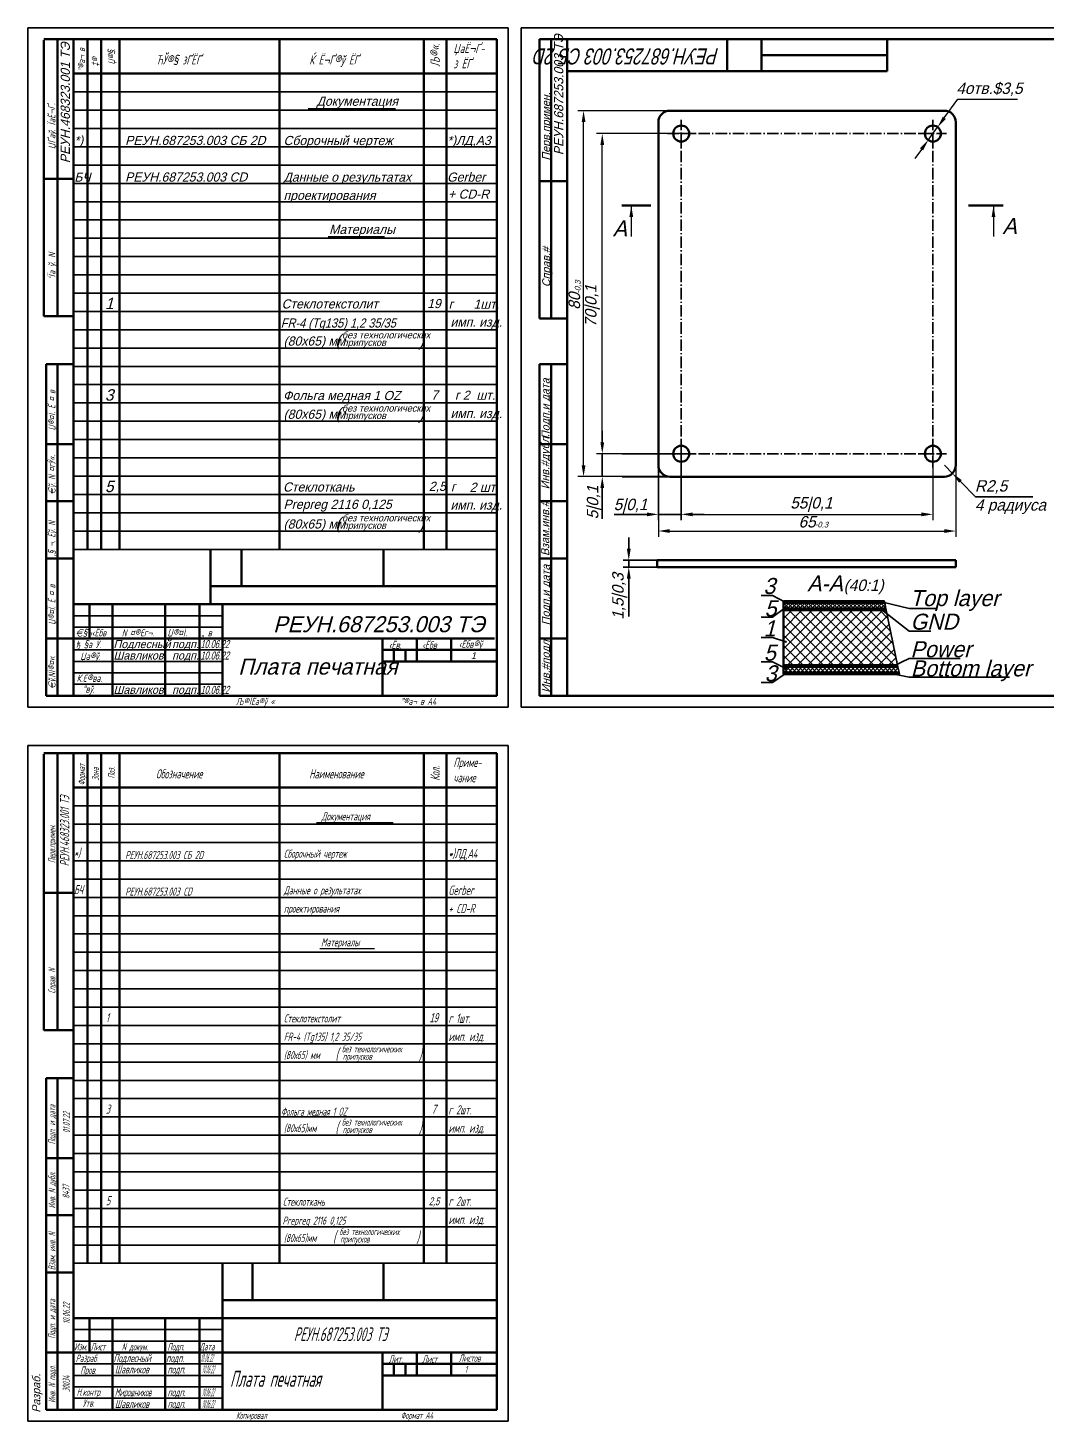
# Model space of a CAD drawing. Extents: x 23088 to 26685, y -1277 to -208.
# Drawn here: x 23088 to 23534, y -1256 to -646 of the extents above; entities that cross this region are included whole.
import ezdxf

# ---------------------------------------------------------------- set-up
doc = ezdxf.new("R2010")
doc.units = 0
doc.header["$MEASUREMENT"] = 0
doc.linetypes.add('CNTR_ECKD_1', pattern=[7.5, 5, -1, 0.5, -1])
doc.layers.get('0').update_dxf_attribs({"linetype": 'CONTINUOUS', "lineweight": 50})
doc.layers.get('Defpoints').update_dxf_attribs({"color": 8, "linetype": 'CONTINUOUS'})
for name, color, linetype, lineweight in [('CENTER', 2, 'CNTR_ECKD_1', 35), ('CONTUR', 7, 'CONTINUOUS', 50), ('DIM', 1, 'CONTINUOUS', 35)]:
    doc.layers.add(name, color=color, linetype=linetype, lineweight=lineweight)
doc.layers.add('TEXT', color=1, linetype='CONTINUOUS')
doc.styles.add('ECKD', font='ec5cdwin.shx', dxfattribs={"oblique": 15})
doc.styles.add('ESKD', font='eskd', dxfattribs={"width": 0.9, "oblique": 15, "height": 4})
doc.styles.add('GOST', font='GOST.shx', dxfattribs={"width": 0.7, "oblique": 15})
doc.styles.get("Standard").update_dxf_attribs({"font": 'ec5cdwin.shx'})
doc.styles.add('Текст', font='ec5cdwin.shx', dxfattribs={"oblique": 15})
doc.dimstyles.new('05', dxfattribs={"dimtxt": 5, "dimasz": 5, "dimexe": 2.5, "dimexo": 0, "dimgap": 1.5, "dimtad": 1, "dimtoh": 1, "dimlfac": 0.5, "dimtxsty": 'ECKD', "dimcen": -3, "dimdle": 1.25, "dimclrd": 256, "dimclre": 256, "dimclrt": 256, "dimaunit": 1, "dimadec": 0, "dimazin": 0, "dimtfac": 0.45, "dimtmove": 0, "dimatfit": 2, "dimfxl": 1, "dimtvp": 0.9, "dimtolj": 1, "dimtzin": 12, "dimarcsym": 1})
doc.dimstyles.new('1_', dxfattribs={"dimtxt": 5, "dimasz": 5, "dimexe": 2.5, "dimexo": 0, "dimgap": 1.5, "dimtad": 1, "dimtoh": 1, "dimrnd": 1.38778e-17, "dimtxsty": 'ECKD', "dimcen": -3, "dimdle": 1.25, "dimclrd": 256, "dimclre": 256, "dimclrt": 256, "dimaunit": 1, "dimazin": 0, "dimtfac": 0.45, "dimtmove": 0, "dimatfit": 2, "dimfxl": 1, "dimtvp": 0.9, "dimtolj": 1, "dimtzin": 12, "dimarcsym": 0})
pattern_1 = [(45, (-151.2118, -301.6821), (-0.883883476, 0.883883476), [])]
pattern_2 = [(45, (11639.1895, -614.4899), (-0.88388348, 0.88388348), [])]
pattern_3 = [(45, (11639.1895, -614.4899), (-0.88388348, 0.88388348), []), (135, (11639.1895, -614.4899), (-0.88388348, -0.88388348), [])]

# ---------------------------------------------------------------- blocks, each defined once
blk = doc.blocks.new('*D678')
at = {"layer": 'Defpoints', "color": 0, "transparency": 16777216}
for p in [(23363.69, -837.68), (23493.68, -837.67), (23493.68, -866.44)]:
    blk.add_point(p, dxfattribs=at)
at = {"layer": 'DIM', "lineweight": -2, "transparency": 16777216}
for p, q in [((23363.69, -837.68), (23363.69, -868.94)), ((23493.68, -837.67), (23493.68, -868.94)), ((23368.69, -866.44), (23488.68, -866.44))]:
    blk.add_line(p, q, dxfattribs=at)
at = {"layer": 'DIM', "transparency": 16777216}
for points in [[(23368.69, -865.6), (23368.69, -867.27), (23363.69, -866.44)], [(23488.68, -865.6), (23488.68, -867.27), (23493.68, -866.44)]]:
    blk.add_solid(points, dxfattribs=at)
at = {"layer": 'DIM', "transparency": 16777216, "insert": (23428.69, -862.42), "char_height": 5, "attachment_point": 5, "style": 'ECKD'}
blk.add_mtext('\\A1;65', dxfattribs=at)
blk = doc.blocks.new('*D679')
at = {"layer": 'Defpoints', "color": 0, "transparency": 16777216}
for p in [(23330.99, -682.67), (23368.68, -682.67), (23368.68, -842.67)]:
    blk.add_point(p, dxfattribs=at)
at = {"layer": 'DIM', "lineweight": -2, "transparency": 16777216}
for p, q in [((23368.68, -682.67), (23328.49, -682.67)), ((23330.99, -837.67), (23330.99, -687.67)), ((23368.68, -842.67), (23328.49, -842.67))]:
    blk.add_line(p, q, dxfattribs=at)
at = {"layer": 'DIM', "transparency": 16777216}
for points in [[(23330.16, -687.67), (23331.83, -687.67), (23330.99, -682.67)], [(23330.16, -837.67), (23331.83, -837.67), (23330.99, -842.67)]]:
    blk.add_solid(points, dxfattribs=at)
at = {"layer": 'DIM', "transparency": 16777216, "insert": (23326.99, -765.98), "char_height": 5, "attachment_point": 5, "rotation": 90, "style": 'ECKD'}
blk.add_mtext('\\A1;80', dxfattribs=at)
blk = doc.blocks.new('*D680')
at = {"layer": 'Defpoints', "color": 0, "transparency": 16777216}
for p in [(23485.74, -689.84), (23481.63, -695.51)]:
    blk.add_point(p, dxfattribs=at)
at = {"layer": 'DIM', "lineweight": -2, "transparency": 16777216}
for p, q in [((23488.67, -685.79), (23494.62, -677.59)), ((23494.62, -677.59), (23520.65, -677.59)), ((23481.63, -695.51), (23485.74, -689.84)), ((23478.7, -699.56), (23475.76, -703.61))]:
    blk.add_line(p, q, dxfattribs=at)
at = {"layer": 'DIM', "transparency": 16777216}
for points in [[(23488, -685.3), (23489.35, -686.28), (23485.74, -689.84)], [(23478.02, -699.07), (23479.37, -700.05), (23481.63, -695.51)]]:
    blk.add_solid(points, dxfattribs=at)
at = {"layer": 'DIM', "transparency": 16777216, "insert": (23508.38, -673.32), "char_height": 5, "attachment_point": 5, "style": 'ECKD'}
blk.add_mtext('\\A1;4отв.$3,5', dxfattribs=at)
blk = doc.blocks.new('*D681')
at = {"layer": 'Defpoints', "color": 0, "transparency": 16777216}
for p in [(23339.17, -692.67), (23373.68, -692.67), (23373.68, -832.67)]:
    blk.add_point(p, dxfattribs=at)
at = {"layer": 'DIM', "lineweight": -2, "transparency": 16777216}
for p, q in [((23373.68, -692.67), (23336.67, -692.67)), ((23339.17, -827.67), (23339.17, -697.67)), ((23373.68, -832.67), (23336.67, -832.67))]:
    blk.add_line(p, q, dxfattribs=at)
at = {"layer": 'DIM', "transparency": 16777216}
for points in [[(23338.33, -697.67), (23340, -697.67), (23339.17, -692.67)], [(23338.33, -827.67), (23340, -827.67), (23339.17, -832.67)]]:
    blk.add_solid(points, dxfattribs=at)
at = {"layer": 'DIM', "transparency": 16777216, "insert": (23334.9, -768.05), "char_height": 5, "attachment_point": 5, "rotation": 90, "style": 'ECKD'}
blk.add_mtext('\\A1;70|0,1', dxfattribs=at)
blk = doc.blocks.new('*D682')
at = {"layer": 'Defpoints', "color": 0, "transparency": 16777216}
for p in [(23373.68, -832.67), (23483.68, -832.67), (23483.68, -859.16)]:
    blk.add_point(p, dxfattribs=at)
at = {"layer": 'DIM', "lineweight": -2, "transparency": 16777216}
for p, q in [((23373.68, -832.67), (23373.68, -861.66)), ((23483.68, -832.67), (23483.68, -861.66)), ((23378.68, -859.16), (23478.68, -859.16))]:
    blk.add_line(p, q, dxfattribs=at)
at = {"layer": 'DIM', "transparency": 16777216}
for points in [[(23378.68, -858.33), (23378.68, -859.99), (23373.68, -859.16)], [(23478.68, -858.33), (23478.68, -859.99), (23483.68, -859.16)]]:
    blk.add_solid(points, dxfattribs=at)
at = {"layer": 'DIM', "transparency": 16777216, "insert": (23430.56, -854.89), "char_height": 5, "attachment_point": 5, "style": 'ECKD'}
blk.add_mtext('\\A1;55|0,1', dxfattribs=at)

msp = doc.modelspace()

# ---------------------------------------------------------------- hatches: boundary and pattern name
at = {"layer": 'DIM'}
h = msp.add_hatch(dxfattribs=at)
h.set_pattern_fill('ANSI31', color=256, scale=10, style=0)
h.set_pattern_definition(pattern_1)
h.paths.add_polyline_path([(23418.369, -897.867), (23462.65, -897.867), (23462.506, -897.167), (23418.369, -897.167)])
h = msp.add_hatch(dxfattribs=at)
h.set_pattern_fill('ANSI37', color=256, scale=10, style=0)
h.set_pattern_definition(pattern_3)
h.paths.add_polyline_path([(23418.369, -900.367), (23418.369, -897.867), (23462.65, -897.867), (23463.166, -900.367)])
h = msp.add_hatch(dxfattribs=at)
h.set_pattern_fill('ANSI31', color=256, scale=10, style=0)
h.set_pattern_definition(pattern_2)
h.paths.add_polyline_path([(23418.369, -900.367), (23463.166, -900.367), (23463.31, -901.067), (23418.369, -901.067)])
h = msp.add_hatch(dxfattribs=at)
h.set_pattern_fill('ANSI37', color=256, scale=25, style=0)
h.set_pattern_definition([(45, (11639.1895, -614.49), (-2.2097087, 2.2097087), []), (135, (11639.1895, -614.49), (-2.2097087, -2.2097087), [])])
h.paths.add_polyline_path([(23418.369, -901.067), (23463.31, -901.067), (23468.263, -925.067), (23418.369, -925.067)])
for points in [[(23419.311, -897.475, 1), (23419.002, -897.475, 1)], [(23419.455, -899.884, 1), (23419.146, -899.884, 1)], [(23461.081, -900.725, 1), (23461.39, -900.725, 1)], [(23461.57, -897.48, 1), (23461.879, -897.48, 1)], [(23419.524, -914.858, 1), (23419.215, -914.858, 1)], [(23466.404, -925.374, 1), (23466.713, -925.374, 1)], [(23419.524, -926.551, 1), (23419.215, -926.551, 1)], [(23419.643, -928.619, 1), (23419.334, -928.619, 1)], [(23465.186, -928.741, 1), (23465.495, -928.741, 1)]]:
    msp.add_hatch(color=256, dxfattribs=at).paths.add_polyline_path(points)
h = msp.add_hatch(dxfattribs=at)
h.set_pattern_fill('ANSI31', color=256, scale=10, style=0)
h.set_pattern_definition(pattern_2)
h.paths.add_polyline_path([(23418.369, -925.767), (23468.407, -925.767), (23468.263, -925.067), (23418.369, -925.067)])
h = msp.add_hatch(dxfattribs=at)
h.set_pattern_fill('ANSI37', color=256, scale=10, style=0)
h.set_pattern_definition(pattern_3)
h.paths.add_polyline_path([(23418.369, -925.767), (23468.407, -925.767), (23468.923, -928.267), (23418.369, -928.267)])
h = msp.add_hatch(dxfattribs=at)
h.set_pattern_fill('ANSI31', color=256, scale=10, style=0)
h.set_pattern_definition(pattern_1)
h.paths.add_polyline_path([(23418.369, -928.967), (23469.068, -928.967), (23468.923, -928.267), (23418.369, -928.267)])

# ---------------------------------------------------------------- linework, layer by layer
for p, q in [((23408.76, -651.449), (23408.76, -665.449)), ((23463.76, -651.449), (23463.76, -665.449)), ((23408.76, -658.449), (23463.76, -658.449)), ((23323.76, -665.449), (23463.76, -665.449)), ((23363.688, -687.671), (23363.688, -837.678)), ((23368.685, -682.675), (23488.685, -682.674)), ((23493.685, -837.675), (23493.685, -687.675)), ((23360.345, -724.148), (23347.716, -724.148)), ((23499.194, -724.148), (23514.429, -724.148)), ((23368.685, -842.675), (23488.685, -842.675)), ((23167.904, -874.449), (23167.904, -898.449)), ((23181.462, -874.449), (23181.462, -890.504)), ((23243.563, -874.449), (23243.563, -890.504)), ((23493.685, -879.206), (23363.208, -879.206)), ((23363.208, -879.206), (23363.208, -882.206)), ((23363.208, -882.206), (23493.685, -882.206)), ((23493.685, -882.206), (23493.685, -879.206)), ((23167.904, -890.504), (23293.098, -890.504)), ((23418.369, -897.867), (23418.369, -897.167)), ((23418.369, -897.167), (23462.506, -897.167)), ((23418.369, -900.367), (23418.369, -897.867)), ((23418.369, -897.867), (23462.65, -897.867)), ((23418.369, -897.867), (23462.65, -897.867)), ((23418.369, -901.067), (23418.369, -900.367)), ((23418.369, -900.367), (23463.166, -900.367)), ((23418.369, -925.067), (23418.369, -901.067)), ((23418.369, -901.067), (23463.31, -901.067)), ((23418.369, -901.067), (23463.31, -901.067)), ((23418.369, -925.767), (23418.369, -925.067)), ((23418.369, -925.067), (23468.263, -925.067)), ((23418.369, -928.267), (23418.369, -925.767)), ((23418.369, -925.767), (23468.407, -925.767)), ((23418.369, -925.767), (23468.407, -925.767)), ((23418.369, -928.967), (23418.369, -928.267)), ((23418.369, -928.267), (23468.923, -928.267)), ((23418.369, -928.967), (23469.068, -928.967)), ((23173.098, -1186.616), (23173.098, -1210.616)), ((23186.218, -1186.616), (23186.218, -1202.671)), ((23243.563, -1186.616), (23243.563, -1202.671)), ((23173.098, -1202.671), (23293.098, -1202.671))]:
    msp.add_line(p, q)
for centre in [(23373.685, -692.675), (23483.685, -692.675), (23373.685, -832.675), (23483.685, -832.675)]:
    msp.add_circle(centre, 3.5)
for centre, radius, start, end in [((23368.684, -687.671), 4.996, 89.997906, 180.001919), ((23488.685, -687.675), 5, 359.997447, 89.999468), ((23368.685, -837.678), 4.997, 179.999597, 269.99918), ((23488.685, -837.675), 5, 269.999606, 359.999986)]:
    msp.add_arc(centre, radius, start, end)
at = {"layer": 'CENTER'}
for p, q in [((23373.685, -698.675), (23373.685, -686.675)), ((23483.685, -698.675), (23483.685, -686.675)), ((23367.685, -692.675), (23379.685, -692.675)), ((23373.685, -692.675), (23483.685, -692.675)), ((23373.685, -832.675), (23373.685, -692.675)), ((23477.685, -692.675), (23489.685, -692.675)), ((23483.685, -692.675), (23483.685, -832.675)), ((23373.685, -838.675), (23373.685, -826.675)), ((23483.685, -838.675), (23483.685, -826.675)), ((23367.685, -832.675), (23379.685, -832.675)), ((23483.685, -832.675), (23373.685, -832.675)), ((23477.685, -832.675), (23489.685, -832.675))]:
    msp.add_line(p, q, dxfattribs=at)
at = {"layer": 'CONTUR'}
for p, q in [((23107.832, -651.449), (23095.098, -651.449)), ((23101.098, -772.449), (23101.098, -651.449)), ((23108.098, -651.449), (23293.098, -651.449)), ((23108.098, -938.449), (23108.098, -651.449)), ((23114.098, -651.449), (23114.098, -874.449)), ((23120.098, -651.449), (23120.098, -874.449)), ((23128.098, -651.449), (23128.098, -874.449)), ((23198.098, -651.449), (23198.098, -874.449)), ((23261.098, -651.449), (23261.098, -874.449)), ((23271.098, -651.449), (23271.098, -874.449)), ((23293.098, -651.449), (23293.098, -938.449)), ((23293.098, -651.449), (23293.098, -938.449)), ((23311.76, -773.449), (23311.76, -651.449)), ((23311.76, -651.449), (23323.76, -651.449)), ((23316.76, -773.449), (23316.76, -651.449)), ((23718.76, -651.449), (23323.76, -651.449)), ((23323.76, -651.449), (23323.76, -938.449)), ((23393.76, -665.449), (23393.76, -651.449)), ((23095.098, -651.822), (23095.098, -712.449)), ((23108.098, -666.449), (23293.098, -666.449)), ((23323.76, -665.449), (23393.76, -665.449)), ((23095.098, -712.449), (23108.098, -712.449)), ((23108.098, -712.449), (23095.098, -712.449)), ((23095.098, -712.449), (23095.098, -772.449)), ((23311.76, -713.449), (23323.76, -713.449)), ((23095.098, -772.449), (23108.098, -772.449)), ((23108.098, -772.449), (23101.098, -772.449)), ((23323.76, -773.449), (23311.76, -773.449)), ((23096.098, -828.449), (23096.098, -793.449)), ((23096.098, -793.449), (23108.098, -793.449)), ((23101.098, -793.449), (23101.098, -938.449)), ((23311.76, -938.449), (23311.76, -793.449)), ((23311.76, -793.449), (23323.76, -793.449)), ((23316.76, -938.449), (23316.76, -793.449)), ((23096.098, -853.449), (23096.098, -828.449)), ((23096.098, -828.449), (23108.098, -828.449)), ((23108.098, -828.449), (23096.098, -828.449)), ((23311.76, -828.449), (23323.76, -828.449)), ((23096.098, -878.449), (23096.098, -853.449)), ((23096.098, -853.449), (23108.098, -853.449)), ((23108.098, -853.449), (23096.098, -853.449)), ((23311.76, -853.449), (23323.76, -853.449)), ((23096.098, -878.449), (23108.098, -878.449)), ((23108.098, -878.449), (23096.098, -878.449)), ((23096.098, -913.449), (23096.098, -878.449)), ((23311.76, -878.449), (23323.76, -878.449)), ((23108.098, -898.449), (23293.098, -898.449)), ((23115.098, -913.449), (23115.098, -898.449)), ((23125.098, -898.449), (23125.098, -938.449)), ((23148.098, -938.449), (23148.098, -898.449)), ((23163.098, -938.449), (23163.098, -898.449)), ((23173.098, -938.449), (23173.098, -898.449)), ((23096.098, -938.449), (23096.098, -913.449)), ((23096.098, -913.449), (23108.098, -913.449)), ((23108.098, -913.449), (23096.098, -913.449)), ((23108.098, -913.449), (23292.098, -913.449)), ((23243.098, -938.449), (23243.098, -913.449)), ((23258.098, -913.449), (23258.098, -923.449)), ((23273.098, -913.449), (23273.098, -923.449)), ((23311.76, -913.449), (23323.76, -913.449)), ((23243.098, -918.449), (23293.098, -918.449)), ((23248.098, -918.449), (23248.098, -923.449)), ((23253.098, -918.449), (23253.098, -923.449)), ((23243.098, -923.449), (23293.098, -923.449)), ((23108.098, -938.449), (23096.098, -938.449)), ((23293.098, -938.449), (23108.098, -938.449)), ((23293.098, -938.449), (23108.098, -938.449)), ((23323.76, -938.449), (23311.76, -938.449)), ((23323.76, -938.449), (23718.76, -938.449)), ((23107.832, -963.616), (23095.098, -963.616)), ((23095.098, -963.989), (23095.098, -1024.616)), ((23101.098, -1084.616), (23101.098, -963.616)), ((23108.098, -1250.616), (23108.098, -963.616)), ((23108.098, -963.616), (23293.098, -963.616)), ((23114.098, -963.616), (23114.098, -1186.616)), ((23120.098, -963.616), (23120.098, -1186.616)), ((23128.098, -963.616), (23128.098, -1186.616)), ((23198.098, -963.616), (23198.098, -1186.616)), ((23261.098, -963.616), (23261.098, -1186.616)), ((23271.098, -963.616), (23271.098, -1186.616)), ((23293.098, -963.616), (23293.098, -1250.616)), ((23108.098, -978.616), (23293.098, -978.616)), ((23095.098, -1024.616), (23095.098, -1084.616)), ((23108.098, -1024.616), (23095.098, -1024.616)), ((23095.098, -1024.616), (23108.098, -1024.616)), ((23095.098, -1084.616), (23108.098, -1084.616)), ((23108.098, -1084.616), (23101.098, -1084.616)), ((23096.098, -1140.616), (23096.098, -1105.616)), ((23096.098, -1105.616), (23108.098, -1105.616)), ((23101.098, -1105.616), (23101.098, -1250.616)), ((23096.098, -1165.616), (23096.098, -1140.616)), ((23108.098, -1140.616), (23096.098, -1140.616)), ((23096.098, -1140.616), (23108.098, -1140.616)), ((23096.098, -1190.616), (23096.098, -1165.616)), ((23108.098, -1165.616), (23096.098, -1165.616)), ((23096.098, -1165.616), (23108.098, -1165.616)), ((23096.098, -1225.616), (23096.098, -1190.616)), ((23108.098, -1190.616), (23096.098, -1190.616)), ((23096.098, -1190.616), (23108.098, -1190.616)), ((23108.098, -1210.616), (23293.098, -1210.616)), ((23115.098, -1225.616), (23115.098, -1210.616)), ((23125.098, -1210.616), (23125.098, -1250.616)), ((23148.098, -1250.616), (23148.098, -1210.616)), ((23163.098, -1250.616), (23163.098, -1210.616)), ((23173.098, -1250.616), (23173.098, -1210.616)), ((23096.098, -1250.616), (23096.098, -1225.616)), ((23108.098, -1225.616), (23096.098, -1225.616)), ((23096.098, -1225.616), (23108.098, -1225.616)), ((23108.098, -1225.616), (23293.098, -1225.616)), ((23243.098, -1250.616), (23243.098, -1225.616)), ((23258.098, -1225.616), (23258.098, -1235.616)), ((23273.098, -1225.616), (23273.098, -1235.616)), ((23243.098, -1230.616), (23293.098, -1230.616)), ((23243.098, -1235.616), (23293.098, -1235.616)), ((23248.098, -1230.616), (23248.098, -1235.616)), ((23253.098, -1230.616), (23253.098, -1235.616)), ((23108.098, -1250.616), (23096.098, -1250.616)), ((23293.098, -1250.616), (23108.098, -1250.616))]:
    msp.add_line(p, q, dxfattribs=at)
at = {"layer": 'DIM'}
for p, q in [((23088.098, -943.449), (23088.098, -646.449)), ((23088.098, -646.449), (23298.098, -646.449)), ((23088.098, -646.449), (23298.098, -646.449)), ((23088.098, -943.449), (23088.098, -646.449)), ((23298.098, -646.449), (23298.098, -943.449)), ((23298.098, -646.449), (23298.098, -943.449)), ((23723.76, -646.449), (23303.76, -646.449)), ((23303.76, -646.449), (23303.76, -943.449)), ((23108.098, -674.449), (23293.098, -674.449)), ((23108.098, -682.449), (23293.098, -682.449)), ((23108.098, -690.449), (23293.098, -690.449)), ((23108.098, -698.449), (23293.098, -698.449)), ((23108.098, -706.449), (23293.098, -706.449)), ((23108.098, -714.449), (23293.098, -714.449)), ((23108.098, -722.449), (23293.098, -722.449)), ((23108.098, -730.449), (23293.098, -730.449)), ((23108.098, -738.449), (23293.098, -738.449)), ((23108.098, -746.449), (23293.098, -746.449)), ((23108.098, -754.449), (23293.098, -754.449)), ((23108.098, -762.449), (23293.098, -762.449)), ((23108.098, -770.449), (23293.098, -770.449)), ((23108.098, -778.449), (23293.098, -778.449)), ((23108.098, -786.449), (23293.098, -786.449)), ((23108.098, -794.449), (23293.098, -794.449)), ((23108.098, -802.449), (23293.098, -802.449)), ((23108.098, -810.449), (23293.098, -810.449)), ((23108.098, -818.449), (23293.098, -818.449)), ((23108.098, -826.449), (23293.098, -826.449)), ((23339.168, -827.675), (23339.168, -822.675)), ((23108.098, -834.449), (23293.098, -834.449)), ((23339.168, -842.675), (23339.168, -832.675)), ((23373.685, -832.675), (23347.794, -832.675)), ((23373.685, -832.675), (23373.685, -861.662)), ((23363.688, -837.678), (23363.688, -861.662)), ((23488.685, -837.675), (23492.2, -841.23)), ((23108.098, -842.449), (23293.098, -842.449)), ((23368.685, -842.675), (23347.794, -842.675)), ((23495.716, -844.785), (23502.324, -851.468)), ((23108.098, -850.449), (23293.098, -850.449)), ((23339.168, -847.675), (23339.168, -861.09)), ((23502.324, -851.468), (23527.411, -851.468)), ((23108.098, -858.449), (23293.098, -858.449)), ((23358.688, -859.162), (23344.352, -859.162)), ((23373.685, -859.162), (23363.688, -859.162)), ((23378.685, -859.162), (23383.685, -859.162)), ((23108.098, -866.449), (23293.098, -866.449)), ((23350.752, -874.206), (23350.752, -869.206)), ((23108.098, -874.449), (23293.098, -874.449)), ((23363.208, -879.206), (23348.252, -879.206)), ((23363.208, -882.206), (23348.252, -882.206)), ((23350.752, -882.206), (23350.752, -879.206)), ((23350.752, -887.206), (23350.752, -903.766)), ((23413.628, -894.67), (23408.635, -894.67)), ((23413.628, -894.67), (23419.157, -897.475)), ((23413.628, -904.146), (23419.301, -899.884)), ((23461.236, -900.725), (23473.272, -910.157)), ((23461.725, -897.48), (23473.272, -900.268)), ((23462.506, -897.167), (23462.65, -897.867)), ((23462.65, -897.867), (23463.166, -900.367)), ((23463.166, -900.367), (23463.31, -901.067)), ((23463.31, -901.067), (23468.263, -925.067)), ((23485.748, -900.268), (23473.272, -900.268)), ((23108.098, -903.449), (23173.098, -903.449)), ((23413.628, -904.146), (23408.635, -904.146)), ((23108.098, -908.449), (23173.098, -908.449)), ((23413.628, -912.955), (23408.635, -912.955)), ((23413.628, -912.955), (23419.369, -914.858)), ((23482.784, -910.157), (23473.272, -910.157)), ((23108.098, -918.449), (23173.098, -918.449)), ((23108.098, -923.449), (23173.098, -923.449)), ((23413.628, -923.593), (23408.635, -923.593)), ((23413.628, -923.593), (23419.369, -926.551)), ((23466.558, -925.374), (23473.272, -922.202)), ((23468.263, -925.067), (23468.407, -925.767)), ((23468.407, -925.767), (23468.923, -928.267)), ((23495.64, -922.202), (23473.272, -922.202)), ((23108.098, -928.449), (23173.098, -928.449)), ((23413.628, -932.74), (23419.488, -928.619)), ((23465.34, -928.741), (23473.272, -930.349)), ((23468.923, -928.267), (23469.068, -928.967)), ((23517.111, -930.349), (23473.272, -930.349)), ((23108.098, -933.449), (23173.098, -933.449)), ((23108.098, -938.449), (23108.098, -933.449)), ((23413.628, -932.74), (23408.603, -932.74)), ((23298.098, -943.449), (23088.098, -943.449)), ((23298.098, -943.449), (23088.098, -943.449)), ((23303.76, -943.449), (23723.76, -943.449)), ((23088.098, -1255.616), (23088.098, -960.243)), ((23088.098, -960.243), (23298.098, -960.243)), ((23298.067, -1255.616), (23298.067, -960.243)), ((23108.098, -986.616), (23293.098, -986.616)), ((23108.098, -994.616), (23293.098, -994.616)), ((23108.098, -1002.616), (23293.098, -1002.616)), ((23108.098, -1010.616), (23293.098, -1010.616)), ((23108.098, -1018.616), (23293.098, -1018.616)), ((23108.098, -1026.616), (23293.098, -1026.616)), ((23108.098, -1034.616), (23293.098, -1034.616)), ((23108.098, -1042.616), (23293.098, -1042.616)), ((23108.098, -1050.616), (23293.098, -1050.616)), ((23108.098, -1058.616), (23293.098, -1058.616)), ((23108.098, -1066.616), (23293.098, -1066.616)), ((23108.098, -1074.616), (23293.098, -1074.616)), ((23108.098, -1082.616), (23293.098, -1082.616)), ((23108.098, -1090.616), (23293.098, -1090.616)), ((23108.098, -1098.616), (23293.098, -1098.616)), ((23108.098, -1106.616), (23293.098, -1106.616)), ((23108.098, -1114.616), (23293.098, -1114.616)), ((23108.098, -1122.616), (23293.098, -1122.616)), ((23108.098, -1130.616), (23293.098, -1130.616)), ((23108.098, -1138.616), (23293.098, -1138.616)), ((23108.098, -1146.616), (23293.098, -1146.616)), ((23108.098, -1154.616), (23293.098, -1154.616)), ((23108.098, -1162.616), (23293.098, -1162.616)), ((23108.098, -1170.616), (23293.098, -1170.616)), ((23108.098, -1178.616), (23293.098, -1178.616)), ((23108.098, -1186.616), (23293.098, -1186.616)), ((23108.098, -1215.616), (23173.098, -1215.616)), ((23108.098, -1220.616), (23173.098, -1220.616)), ((23108.098, -1230.616), (23173.098, -1230.616)), ((23108.098, -1235.616), (23173.098, -1235.616)), ((23108.098, -1240.616), (23173.098, -1240.616)), ((23108.098, -1245.616), (23173.098, -1245.616)), ((23298.067, -1255.616), (23088.098, -1255.616))]:
    msp.add_line(p, q, dxfattribs=at)
at = {"layer": 'DIM', "linetype": 'Continuous'}
for q in [(23298.098, -646.449), (23088.098, -943.449)]:
    msp.add_line((23088.098, -646.449), q, dxfattribs=at)
at = {"layer": 'DIM'}
for centre in [(23419.157, -897.475), (23419.301, -899.884), (23461.236, -900.725), (23461.725, -897.48), (23419.369, -914.858), (23466.558, -925.374), (23419.369, -926.551), (23419.488, -928.619), (23465.34, -928.741)]:
    msp.add_circle(centre, 0.155, dxfattribs=at)
for points in [[(23338.335, -827.675), (23340.001, -827.675), (23339.168, -832.675)], [(23338.335, -847.675), (23340.001, -847.675), (23339.168, -842.675)], [(23496.308, -844.199), (23495.123, -845.371), (23492.2, -841.23)], [(23358.688, -858.328), (23358.688, -859.995), (23363.688, -859.162)], [(23378.685, -858.328), (23378.685, -859.995), (23373.685, -859.162)], [(23349.918, -874.206), (23351.585, -874.206), (23350.752, -879.206)], [(23349.918, -887.206), (23351.585, -887.206), (23350.752, -882.206)]]:
    msp.add_solid(points, dxfattribs=at)
at = {"layer": 'TEXT'}
for p, q in [((23210.633, -681.773), (23248.76, -681.773)), ((23219.424, -737.633), (23243.934, -737.633)), ((23214.303, -993.941), (23247.784, -993.941)), ((23215.725, -1048.964), (23239.567, -1048.961))]:
    msp.add_line(p, q, dxfattribs=at)

# ---------------------------------------------------------------- texts
at = {"oblique": 15}
for p in [(23343.716, -737.664), (23514.063, -736.581)]:
    msp.add_text('A', height=7, dxfattribs=at).set_placement(p)
at = {"style": 'Текст', "oblique": 15}
msp.add_text('А-А', height=7, dxfattribs=at).set_placement((23428.692, -892.881))
at = {"layer": 'DIM', "oblique": 15}
for s, height, rotation, style, p in [('РЕУН.687253.003 ТЭ', 4, 90, 'ECKD', (23322.118, -702.11)), ('РЕУН.468323.001 ТЭ', 4, 90, 'ECKD', (23106.443, -705.616)), ('Перв.примен.', 3.5, 90, 'ECKD', (23316.353, -704.451)), ('Справ.#', 3.5, 90, 'ECKD', (23316.426, -759.815)), ('-0,3', 2.5, 88.974604, 'Текст', (23329.609, -762.675)), ('Подп.и дата', 3.5, 90, 'ECKD', (23316.117, -826.219)), ('Взам.инв.#    Инв.#дубл.', 3.5, 90, 'ECKD', (23315.959, -877.357)), ('-0,3', 2.5, 358.974604, 'Текст', (23432.12, -864.802)), ('Инв.#подл.    Подп.и дата', 3.5, 90, 'ECKD', (23316.258, -937.092))]:
    msp.add_text(s, height=height, rotation=rotation, dxfattribs=dict(at, style=style)).set_placement(p)
for s, height, rotation, style, width, p in [('”®а¬\xa0в', 3, 90, 'ESKD', 0.8, (23113.098, -665.449)), ('Џ®§.', 3, 90, 'ESKD', 0.8, (23126.098, -662.449)), ('Љ®«.', 4, 90, 'ESKD', 0.9, (23268.098, -663.449)), ('РЕУН.687253.003 СБ 2D', 7, 180, 'ECKD', 0.75, (23390.298, -655.455)), ('‡®\xad\xa0', 3, 90, 'ESKD', 0.8, (23119.098, -663.449)), ('ЏҐаў. ЇаЁ¬Ґ\xad.', 3, 90, 'ESKD', 0.9, (23100.098, -699.449)), ('‘Їа\xa0ў. N', 3, 90, 'ESKD', 0.9, (23100.098, -756.449)), ('Џ®¤Ї. Ё ¤\xa0в\xa0', 3, 90, 'ESKD', 0.8, (23100.098, -822.449)), ('€\xadў. N ¤гЎ«.', 3, 90, 'ESKD', 0.8, (23100.098, -850.449)), ('‚§\xa0¬. Ё\xadў. N', 3, 90, 'ESKD', 0.8, (23100.098, -877.449)), ('Џ®¤Ї. Ё ¤\xa0в\xa0', 3, 90, 'ESKD', 0.8, (23100.098, -907.449)), ('€\xadў.NЇ®¤«.', 3, 90, 'ESKD', 0.8, (23100.098, -935.449))]:
    msp.add_text(s, height=height, rotation=rotation, dxfattribs=dict(at, style=style, width=width)).set_placement(p)
for s, height, style, width, p in [('ЋЎ®§\xad\xa0зҐ\xadЁҐ', 4, 'ESKD', 0.9, (23144.098, -662.449)), ('Ќ\xa0Ё¬Ґ\xad®ў\xa0\xadЁҐ', 4, 'ESKD', 0.9, (23211.098, -662.449)), ('ЏаЁ¬Ґ-', 4, 'ESKD', 0.9, (23274.098, -657.449)), ('з\xa0\xadЁҐ', 4, 'ESKD', 0.9, (23274.098, -664.115)), ('FR-4 (Tg135) 1,2 35/35', 4, 'ECKD', 0.9, (23198.638, -777.502)), ('ђ\xa0§а\xa0Ў.', 3.2, 'ESKD', 0.8, (23109.017, -917.557)), ('€§¬', 3.132, 'ESKD', 0.8, (23109.058, -912.511)), ('‹Ёбв', 3.132, 'ESKD', 0.8, (23116.105, -912.511)), ('N ¤®Єг¬.', 3.132, 'ESKD', 0.8, (23129.135, -912.511)), ('Џ®¤Ї.', 3.2, 'ESKD', 0.8, (23149.094, -912.506)), ('„\xa0в\xa0', 3.2, 'ESKD', 0.8, (23163.921, -912.506)), ('‹Ёбв®ў', 3.2, 'ESKD', 0.8, (23276.45, -917.505)), ('Џа®ў.', 3.2, 'ESKD', 0.8, (23111.037, -922.769)), ('10.06.22', 3.5, 'ECKD', 0.6, (23163.539, -917.635)), ('10.06.22', 3.5, 'ECKD', 0.6, (23163.539, -922.635)), ('‹Ёв.', 3.2, 'ESKD', 0.8, (23245.839, -917.909)), ('‹Ёбв', 3.2, 'ESKD', 0.8, (23260.458, -917.909)), ('Ќ.Є®\xadва.', 3.2, 'ESKD', 0.8, (23109.421, -932.386)), ('“вў.', 3.2, 'ESKD', 0.8, (23112.086, -937.145)), ('10.06.22', 3.5, 'ECKD', 0.6, (23163.539, -937.635)), ('Љ®ЇЁа®ў\xa0«', 3, 'ESKD', 0.8, (23179.098, -942.449)), ('”®а¬\xa0в A4', 3, 'ESKD', 0.8, (23251.098, -942.449)), ('(', 5, 'GOST', 0.7, (23222.551, -1097.653)), ('без технологических', 3, 'GOST', 0.7, (23225.34, -1094.408)), ('припусков', 3, 'GOST', 0.7, (23225.701, -1097.659)), (')', 5, 'GOST', 0.7, (23258.965, -1097.87)), ('(', 5, 'GOST', 0.7, (23222.551, -1129.653)), ('без технологических', 3, 'GOST', 0.7, (23225.34, -1126.408)), (')', 5, 'GOST', 0.7, (23258.965, -1129.87)), ('припусков', 3, 'GOST', 0.7, (23225.701, -1129.659)), ('(', 5, 'GOST', 0.7, (23221.502, -1177.522)), ('без технологических', 3, 'GOST', 0.7, (23224.291, -1174.277)), ('припусков', 3, 'GOST', 0.7, (23224.652, -1177.528)), (')', 5, 'GOST', 0.7, (23257.916, -1177.739))]:
    msp.add_text(s, height=height, dxfattribs=dict(at, style=style, width=width)).set_placement(p)
at = {"layer": 'DIM', "style": 'ECKD', "oblique": 15}
for s, height, p in [('РЕУН.687253.003 СБ 2D', 4, (23130.617, -697.666)), ('РЕУН.687253.003 CD', 4, (23130.617, -713.666)), ('Стеклотекстолит ', 4, (23198.998, -769.143)), ('19', 4, (23262.632, -768.975)), ('г', 4, (23271.987, -769.269)), ('1шт.', 4, (23282.904, -769.246)), ('без технологических', 3, (23225.34, -782.241)), ('имп. изд.', 4, (23272.829, -777.063)), ('(80х65) мм', 4, (23199.874, -785.375)), ('(', 5, (23222.551, -785.486)), ('припусков', 3, (23225.701, -785.492)), (')', 5, (23258.965, -785.703)), ('Фольга медная 1 OZ', 4, (23199.634, -809.187)), ('7', 4, (23264.362, -808.98)), ('г 2  шт.', 4, (23274.758, -809.063)), ('(80х65) мм', 4, (23199.874, -817.375)), ('(', 5, (23222.551, -817.486)), ('без технологических', 3, (23225.34, -814.241)), ('припусков', 3, (23225.701, -817.492)), (')', 5, (23258.965, -817.703)), ('имп. изд.', 4, (23272.829, -817.063)), ('Стеклоткань', 4, (23199.634, -849.187)), ('2,5', 4, (23263.354, -848.905)), ('г', 4, (23273.027, -849.086)), ('2 шт.', 4, (23281.213, -849.309)), ('Prepreg 2116 0,125', 4, (23199.85, -856.751)), ('имп. изд.', 4, (23272.829, -857.063)), ('(80х65) мм', 4, (23199.874, -865.375)), ('(', 5, (23222.551, -865.486)), ('без технологических', 3, (23225.34, -862.241)), ('припусков', 3, (23225.701, -865.492)), (')', 5, (23258.965, -865.703)), ('(40:1)', 5, (23444.656, -892.661)), ('Top layer', 7, (23473.617, -899.288)), ('РЕУН.687253.003 ТЭ', 7, (23195.321, -910.68)), ('GND', 7, (23473.858, -909.587)), ('Подлесный', 3.5, (23125.539, -917.635)), ('Шавликов', 3.5, (23125.539, -922.635)), ('подп.', 3.5, (23151.157, -917.635)), ('Power', 7, (23473.858, -921.631)), ('подп.', 3.5, (23151.157, -922.635)), ('Плата печатная', 7, (23180.048, -929.213)), ('Bottom layer', 7, (23473.988, -929.993)), ('Шавликов', 3.5, (23125.539, -937.635)), ('подп.', 3.5, (23151.157, -937.635))]:
    msp.add_text(s, height=height, dxfattribs=at).set_placement(p)
at = {"layer": 'DIM', "char_height": 5, "attachment_point": 5, "rotation": 90, "style": 'ECKD'}
for s, insert in [('\\A1;5|0,1', (23335.718, -853.931)), ('\\A1;1,5|0,3', (23346.784, -895.033))]:
    msp.add_mtext(s, dxfattribs=dict(at, insert=insert))
at = {"layer": 'DIM', "char_height": 5, "attachment_point": 5, "style": 'ECKD'}
for s, insert in [('\\A1;R2,5', (23509.106, -847.174)), ('\\A1;5|0,1', (23351.524, -855.58))]:
    msp.add_mtext(s, dxfattribs=dict(at, insert=insert))
at = {"layer": 'TEXT', "style": 'ECKD', "oblique": 15}
for s, height, p in [('Документация', 4, (23214.293, -680.525)), ('*)', 4, (23108.4, -697.688)), ('Сборочный чертеж', 4, (23199.837, -697.705)), ('*)ЛД,А3', 4, (23271.4, -697.688)), ('БЧ', 4, (23108.4, -713.688)), ('Данные о результатах', 4, (23199.837, -713.705)), ('Gerber', 4, (23271.337, -713.705)), ('проектирования ', 4, (23199.837, -721.705)), ('+ CD-R', 4, (23271.736, -721.145)), ('Материалы', 4, (23219.79, -736.563)), ('1', 5, (23121.809, -769.439)), ('3', 5, (23121.809, -809.439)), ('5', 5, (23121.809, -849.439)), ('3', 7, (23409.551, -893.964)), ('5', 7, (23410.053, -903.764)), ('1', 7, (23409.695, -912.505)), ('1', 3, (23281.727, -922.412)), ('5', 7, (23409.753, -923.137)), ('3', 7, (23410.138, -932.17))]:
    msp.add_text(s, height=height, dxfattribs=at).set_placement(p)
at = {"layer": 'TEXT', "oblique": 15}
msp.add_text('4 радиуса', height=5, dxfattribs=at).set_placement((23502.052, -857.54))
for s, height, style, width, p in [('Приме-', 4, 'GOST', 0.7, (23274.098, -969.616)), ('Обозначение', 4, 'GOST', 0.7, (23144.098, -974.616)), ('Наименование', 4, 'GOST', 0.7, (23211.098, -974.616)), ('чание', 4, 'GOST', 0.7, (23274.098, -976.283)), ('Документация', 3.5, 'GOST', 0.7, (23216.488, -992.938)), ('*)', 4, 'GOST', 0.7, (23108.198, -1009.206)), ('*)ЛД,А4', 4, 'GOST', 0.7, (23271.911, -1009.477)), ('РЕУН.687253.003 СБ 2D', 3.5, 'GOST', 0.7, (23130.617, -1009.833)), ('Сборочный чертеж', 3.5, 'GOST', 0.7, (23199.981, -1009.283)), ('БЧ', 4, 'GOST', 0.7, (23108.198, -1025.206)), ('РЕУН.687253.003 CD', 3.5, 'GOST', 0.7, (23130.617, -1025.833)), ('Данные о результатах', 3.5, 'GOST', 0.7, (23199.981, -1025.283)), ('Gerber', 4, 'GOST', 0.7, (23271.911, -1025.477)), ('+ CD-R', 4, 'GOST', 0.7, (23271.911, -1033.477)), ('проектирования ', 3.5, 'GOST', 0.7, (23199.981, -1033.283)), ('Материалы', 3.5, 'GOST', 0.7, (23216.242, -1048.011)), ('1', 4, 'GOST', 0.7, (23122.198, -1081.206)), ('Стеклотекстолит ', 3.5, 'GOST', 0.7, (23199.981, -1081.283)), ('19', 4, 'ECKD', 0.6, (23263.666, -1081.218)), ('г 1шт.', 4, 'GOST', 0.7, (23271.911, -1081.477)), ('FR-4 (Tg135) 1,2 35/35', 3.5, 'GOST', 0.7, (23199.981, -1089.283)), ('имп. изд.', 4, 'GOST', 0.7, (23271.911, -1089.477)), ('(80х65) мм', 3.5, 'GOST', 0.7, (23199.981, -1097.283)), ('3', 4, 'GOST', 0.7, (23122.198, -1121.206)), ('Фольга медная 1 OZ', 3.5, 'GOST', 0.65, (23198.793, -1122.046)), ('7', 4, 'ECKD', 0.6, (23264.654, -1121.227)), ('г 2шт.', 4, 'GOST', 0.7, (23271.911, -1121.477)), ('(80х65)мм', 3.5, 'GOST', 0.7, (23199.981, -1129.283)), ('имп. изд.', 4, 'GOST', 0.7, (23271.911, -1129.477)), ('5', 4, 'GOST', 0.7, (23122.198, -1161.206)), ('Стеклоткань', 3.5, 'GOST', 0.7, (23199.584, -1161.431)), ('2,5', 3.5, 'ECKD', 0.7, (23263.342, -1161.256)), ('г 2шт.', 4, 'GOST', 0.7, (23271.911, -1161.477)), ('Prepreg 2116 0,125', 3.5, 'GOST', 0.7, (23199.398, -1169.692)), ('имп. изд.', 4, 'GOST', 0.7, (23271.911, -1169.477)), ('(80х65)мм', 3.5, 'GOST', 0.7, (23199.981, -1177.283)), ('РЕУН.687253.003 ТЭ', 6, 'GOST', 0.7, (23204.319, -1220.631)), ('Изм.', 3.132, 'GOST', 0.7, (23108.405, -1224.679)), ('Лист', 3.132, 'GOST', 0.7, (23115.53, -1224.679)), ('N докум.', 3.132, 'GOST', 0.7, (23129.135, -1224.679)), ('Подп.', 3.2, 'GOST', 0.7, (23149.094, -1224.674)), ('Дата', 3.2, 'GOST', 0.7, (23163.098, -1224.674)), ('Разраб.', 3.2, 'GOST', 0.7, (23109.017, -1229.724)), ('Подлесный', 3.5, 'GOST', 0.7, (23125.539, -1229.802)), ('подп.', 3.5, 'GOST', 0.7, (23148.539, -1229.802)), ('10.06.22', 3.5, 'GOST', 0.35, (23163.539, -1229.802)), ('Лит.', 3.2, 'GOST', 0.7, (23245.839, -1230.076)), ('Лист', 3.2, 'GOST', 0.7, (23260.458, -1230.076)), ('Листов', 3.2, 'GOST', 0.7, (23276.45, -1229.672)), ('Пров.', 3.2, 'GOST', 0.7, (23111.037, -1234.937)), ('Шавликов', 3.5, 'GOST', 0.7, (23126.127, -1234.753)), ('подп.', 3.5, 'GOST', 0.7, (23149.127, -1234.753)), ('10.06.22', 3.5, 'GOST', 0.35, (23164.127, -1234.753)), ('Плата печатная', 7, 'GOST', 0.7, (23176.408, -1240.616)), ('1', 3, 'GOST', 0.7, (23279.091, -1234.461)), ('Н.контр.', 3.2, 'GOST', 0.7, (23109.421, -1244.553)), ('Мирошников', 3.5, 'GOST', 0.6, (23126.127, -1244.753)), ('подп.', 3.5, 'GOST', 0.7, (23149.127, -1244.753)), ('10.06.22', 3.5, 'GOST', 0.35, (23164.127, -1244.753)), ('Утв.', 3.2, 'GOST', 0.7, (23112.086, -1249.312)), ('Шавликов', 3.5, 'GOST', 0.7, (23126.127, -1249.837)), ('подп.', 3.5, 'GOST', 0.7, (23149.127, -1249.837)), ('10.06.22', 3.5, 'GOST', 0.35, (23164.127, -1249.837)), ('Копировал', 3, 'GOST', 0.7, (23179.098, -1254.616)), ('Формат А4', 3, 'GOST', 0.7, (23251.098, -1254.616))]:
    msp.add_text(s, height=height, dxfattribs=dict(at, style=style, width=width)).set_placement(p)
at = {"layer": 'TEXT', "style": 'GOST', "oblique": 15, "width": 0.7}
for s, height, p in [('Формат', 3, (23113.098, -977.616)), ('Зона', 3, (23119.098, -975.616)), ('Поз.', 3, (23126.098, -974.616)), ('Кол.', 4, (23268.098, -975.616)), ('РЕУН.468323.001 ТЭ', 4, (23106.169, -1013.031)), ('Перв.примен.', 3, (23100.098, -1011.616)), ('Справ. N', 3, (23100.098, -1068.616)), ('Подп. и дата', 3, (23100.098, -1134.616)), ('01.07.22', 3, (23106.449, -1129.691)), ('Инв. N дубл.', 3, (23100.098, -1162.616)), ('8437', 3, (23106.277, -1158.243)), ('Взам. инв. N', 3, (23100.098, -1189.616)), ('Подп. и дата', 3, (23100.098, -1219.616)), ('10.06.22', 3, (23106.416, -1213.129)), ('Инв. N подл.', 3, (23100.098, -1247.616)), ('30034', 3, (23106.353, -1242.897))]:
    msp.add_text(s, height=height, rotation=90, dxfattribs=at).set_placement(p)
at = {"layer": 'TEXT', "style": 'ECKD', "oblique": 15}
msp.add_text('Разраб.', height=3.5, rotation=90, dxfattribs=at).set_placement((23093.515, -1251.921))

# ---------------------------------------------------------------- dimensions: what is measured, and where the dimension line sits
at = {"layer": 'DIM'}
dim = msp.add_diameter_dim_2p(p1=(23481.631, -695.509), p2=(23485.738, -689.841), text='4отв.$3,5', dimstyle='05', dxfattribs=at)
dim.commit()
dim.dimension.update_dxf_attribs({"geometry": '*D680', "text_midpoint": (23508.384, -677.587), "dimtype": 163})
dim = msp.add_linear_dim(base=(23330.992, -682.675), p1=(23368.685, -842.675), p2=(23368.685, -682.675), angle=90, dimstyle='05', dxfattribs=at)
dim.commit()
dim.dimension.update_dxf_attribs({"geometry": '*D679', "text_midpoint": (23330.992, -765.975), "dimtype": 160})
dim = msp.add_linear_dim(base=(23339.168, -692.675), p1=(23373.685, -832.675), p2=(23373.685, -692.675), angle=90, text='70|0,1', dimstyle='05', dxfattribs=at)
dim.commit()
dim.dimension.update_dxf_attribs({"geometry": '*D681', "text_midpoint": (23339.168, -768.049), "dimtype": 160})
dim = msp.add_linear_dim(base=(23483.685, -859.162), p1=(23373.685, -832.675), p2=(23483.685, -832.675), text='55|0,1', dimstyle='05', dxfattribs=at)
dim.commit()
dim.dimension.update_dxf_attribs({"geometry": '*D682', "text_midpoint": (23430.561, -859.162), "dimtype": 160})
dim = msp.add_linear_dim(base=(23493.685, -866.435), p1=(23363.688, -837.678), p2=(23493.685, -837.675), dimstyle='05', dxfattribs=at)
dim.commit()
dim.dimension.update_dxf_attribs({"geometry": '*D678', "text_midpoint": (23428.686, -866.435), "dimtype": 160})

# ---------------------------------------------------------------- leaders
for points in [[(23351.84, -724.148), (23351.84, -737.619)], [(23510.16, -724.148), (23510.16, -737.619)]]:
    msp.add_leader(points, dimstyle='1_', override={"dimgap": 1.5, "dimtad": 0}, dxfattribs=at)

doc.saveas('drawing.dxf')
